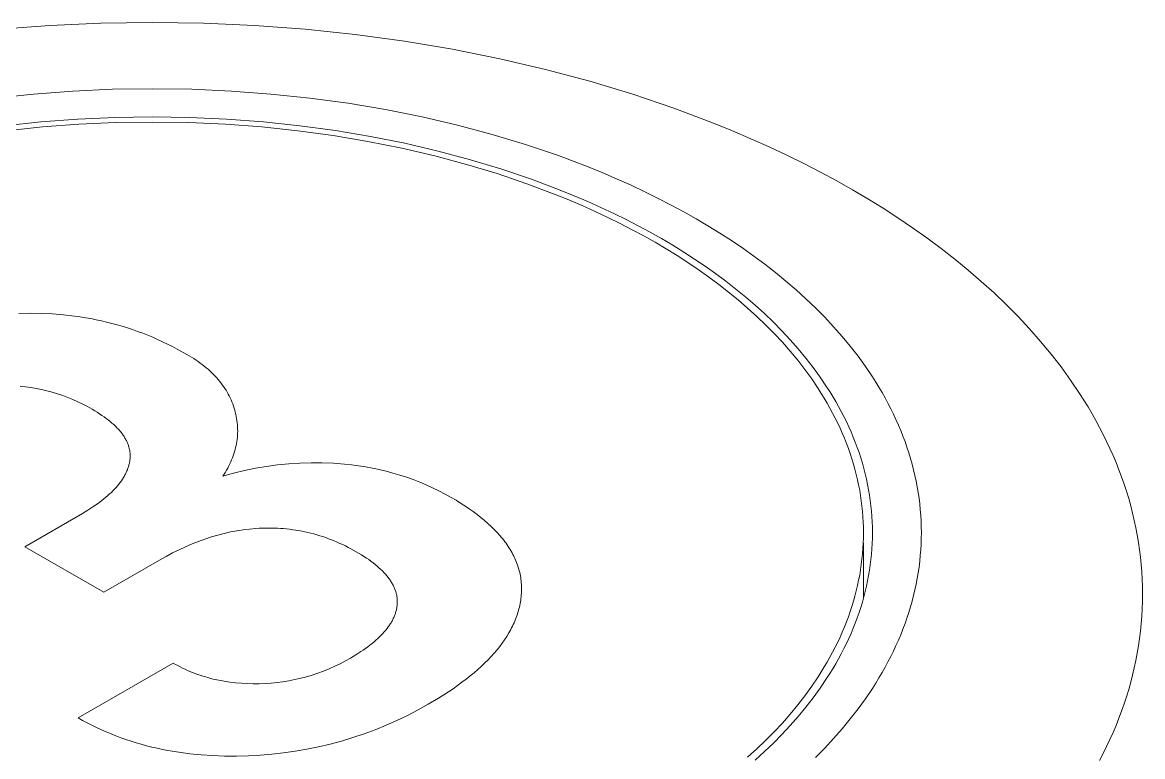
# Model space of a CAD drawing. Header units: millimetres. Extents: x -279 to 4999, y 61 to 3536.
# Drawn here: x 3556.52 to 3564.56, y 2037.8 to 2043.07 of the extents above; entities that cross this region are included whole.
import ezdxf

# ---------------------------------------------------------------- set-up
doc = ezdxf.new("R2010")
doc.units = ezdxf.units.MM
doc.layers.add('ZANO_R', color=7, linetype='Continuous', lineweight=0)

msp = doc.modelspace()

# ---------------------------------------------------------------- linework, layer by layer
at = {"layer": 'ZANO_R'}
for p, q in [((3556.7176, 2043.0486), (3556.3543, 2043.0214)), ((3557.0839, 2043.0651), (3556.7176, 2043.0486)), ((3557.4516, 2043.0706), (3557.0839, 2043.0651)), ((3557.8193, 2043.0651), (3557.4516, 2043.0706)), ((3558.1856, 2043.0486), (3557.8193, 2043.0651)), ((3558.5489, 2043.0214), (3558.1856, 2043.0486)), ((3558.9078, 2042.9835), (3558.5489, 2043.0214)), ((3559.2611, 2042.9354), (3558.9078, 2042.9835)), ((3559.6074, 2042.8773), (3559.2611, 2042.9354)), ((3559.9454, 2042.8097), (3559.6074, 2042.8773)), ((3560.2742, 2042.7331), (3559.9454, 2042.8097)), ((3560.5927, 2042.648), (3560.2742, 2042.7331)), ((3560.9001, 2042.5551), (3560.5927, 2042.648)), ((3556.3207, 2042.5272), (3556.5995, 2042.5566)), ((3556.5995, 2042.5566), (3556.8816, 2042.5778)), ((3556.8816, 2042.5778), (3557.166, 2042.5905)), ((3557.166, 2042.5905), (3557.4516, 2042.5948)), ((3557.4516, 2042.5948), (3557.7372, 2042.5905)), ((3557.7372, 2042.5905), (3558.0216, 2042.5778)), ((3558.0216, 2042.5778), (3558.3037, 2042.5566)), ((3558.3037, 2042.5566), (3558.5825, 2042.5272)), ((3561.1956, 2042.455), (3560.9001, 2042.5551)), ((3558.5825, 2042.5272), (3558.8569, 2042.4898)), ((3558.8569, 2042.4898), (3559.1258, 2042.4447)), ((3559.1258, 2042.4447), (3559.3883, 2042.3922)), ((3561.4785, 2042.3483), (3561.1956, 2042.455)), ((3556.3925, 2042.3291), (3556.6536, 2042.3566)), ((3556.4058, 2042.2926), (3556.6636, 2042.3198)), ((3556.6536, 2042.3566), (3556.9178, 2042.3764)), ((3556.6636, 2042.3198), (3556.9245, 2042.3393)), ((3556.9178, 2042.3764), (3557.1842, 2042.3884)), ((3556.9245, 2042.3393), (3557.1875, 2042.3512)), ((3557.1842, 2042.3884), (3557.4516, 2042.3924)), ((3557.1875, 2042.3512), (3557.4516, 2042.3551)), ((3557.4516, 2042.3924), (3557.719, 2042.3884)), ((3557.4516, 2042.3551), (3557.7157, 2042.3512)), ((3557.7157, 2042.3512), (3557.9787, 2042.3393)), ((3557.719, 2042.3884), (3557.9854, 2042.3764)), ((3557.9787, 2042.3393), (3558.2396, 2042.3198)), ((3557.9854, 2042.3764), (3558.2496, 2042.3566)), ((3558.2396, 2042.3198), (3558.4974, 2042.2926)), ((3558.2496, 2042.3566), (3558.5107, 2042.3291)), ((3558.5107, 2042.3291), (3558.7676, 2042.2941)), ((3559.3883, 2042.3922), (3559.6437, 2042.3327)), ((3559.6437, 2042.3327), (3559.891, 2042.2667)), ((3561.6151, 2042.2927), (3561.4785, 2042.3483)), ((3558.4974, 2042.2926), (3558.7511, 2042.258)), ((3558.7511, 2042.258), (3558.9998, 2042.2163)), ((3558.7676, 2042.2941), (3559.0194, 2042.2518)), ((3559.0194, 2042.2518), (3559.2653, 2042.2026)), ((3559.891, 2042.2667), (3560.1297, 2042.1945)), ((3561.7484, 2042.2357), (3561.6151, 2042.2927)), ((3561.8784, 2042.1774), (3561.7484, 2042.2357)), ((3558.9998, 2042.2163), (3559.2426, 2042.1677)), ((3559.2426, 2042.1677), (3559.4788, 2042.1127)), ((3559.2653, 2042.2026), (3559.5044, 2042.1469)), ((3560.1297, 2042.1945), (3560.3592, 2042.1168)), ((3562.0049, 2042.1178), (3561.8784, 2042.1774)), ((3559.4788, 2042.1127), (3559.7075, 2042.0516)), ((3559.5044, 2042.1469), (3559.7361, 2042.0851)), ((3559.7361, 2042.0851), (3559.9596, 2042.0175)), ((3560.3592, 2042.1168), (3560.5789, 2042.0339)), ((3562.1281, 2042.0571), (3562.0049, 2042.1178)), ((3559.7075, 2042.0516), (3559.9282, 2041.9849)), ((3559.9596, 2042.0175), (3560.1745, 2041.9447)), ((3560.5789, 2042.0339), (3560.685, 2041.9907)), ((3562.2478, 2041.9953), (3562.1281, 2042.0571)), ((3562.364, 2041.9325), (3562.2478, 2041.9953)), ((3559.9282, 2041.9849), (3560.1404, 2041.913)), ((3560.1404, 2041.913), (3560.3436, 2041.8364)), ((3560.1745, 2041.9447), (3560.3803, 2041.8671)), ((3560.685, 2041.9907), (3560.7885, 2041.9464)), ((3560.7885, 2041.9464), (3560.8894, 2041.9011)), ((3562.4768, 2041.8688), (3562.364, 2041.9325)), ((3560.3436, 2041.8364), (3560.4418, 2041.7964)), ((3560.3803, 2041.8671), (3560.4796, 2041.8267)), ((3560.8894, 2041.9011), (3560.9877, 2041.8549)), ((3560.9877, 2041.8549), (3561.0834, 2041.8077)), ((3562.5871, 2041.8037), (3562.4768, 2041.8688)), ((3560.4418, 2041.7964), (3560.5375, 2041.7555)), ((3560.4796, 2041.8267), (3560.5766, 2041.7852)), ((3560.5375, 2041.7555), (3560.6308, 2041.7136)), ((3560.5766, 2041.7852), (3560.6711, 2041.7428)), ((3561.0834, 2041.8077), (3561.1763, 2041.7597)), ((3561.1763, 2041.7597), (3561.2666, 2041.711)), ((3562.6958, 2041.7366), (3562.5871, 2041.8037)), ((3560.6308, 2041.7136), (3560.7217, 2041.6708)), ((3560.6711, 2041.7428), (3560.7631, 2041.6995)), ((3560.7217, 2041.6708), (3560.8102, 2041.6272)), ((3560.7631, 2041.6995), (3560.8527, 2041.6553)), ((3561.2666, 2041.711), (3561.3542, 2041.6615)), ((3562.8028, 2041.6675), (3562.6958, 2041.7366)), ((3560.8102, 2041.6272), (3560.8961, 2041.5828)), ((3560.8527, 2041.6553), (3560.9397, 2041.6104)), ((3560.9397, 2041.6104), (3561.0243, 2041.5647)), ((3561.3542, 2041.6615), (3561.4398, 2041.611)), ((3561.4398, 2041.611), (3561.5243, 2041.5588)), ((3562.908, 2041.5964), (3562.8028, 2041.6675)), ((3563.0112, 2041.5233), (3562.908, 2041.5964)), ((3560.8961, 2041.5828), (3560.9796, 2041.5378)), ((3560.9796, 2041.5378), (3561.0606, 2041.492)), ((3561.0243, 2041.5647), (3561.1063, 2041.5184)), ((3561.1063, 2041.5184), (3561.1865, 2041.471)), ((3561.5243, 2041.5588), (3561.6074, 2041.5052)), ((3563.1122, 2041.4483), (3563.0112, 2041.5233)), ((3561.0606, 2041.492), (3561.1398, 2041.4453)), ((3561.1398, 2041.4453), (3561.2179, 2041.3971)), ((3561.1865, 2041.471), (3561.2656, 2041.4222)), ((3561.6074, 2041.5052), (3561.6891, 2041.4499)), ((3561.6891, 2041.4499), (3561.7692, 2041.3932)), ((3563.211, 2041.3713), (3563.1122, 2041.4483)), ((3561.2179, 2041.3971), (3561.2948, 2041.3474)), ((3561.2656, 2041.4222), (3561.3434, 2041.372)), ((3561.3434, 2041.372), (3561.4199, 2041.3203)), ((3561.7692, 2041.3932), (3561.8476, 2041.3349)), ((3563.3073, 2041.2925), (3563.211, 2041.3713)), ((3561.2948, 2041.3474), (3561.3703, 2041.2964)), ((3561.3703, 2041.2964), (3561.4444, 2041.2439)), ((3561.4199, 2041.3203), (3561.4949, 2041.2671)), ((3561.8476, 2041.3349), (3561.9243, 2041.2752)), ((3561.9243, 2041.2752), (3561.9992, 2041.2139)), ((3563.4011, 2041.2117), (3563.3073, 2041.2925)), ((3561.4444, 2041.2439), (3561.517, 2041.19)), ((3561.4949, 2041.2671), (3561.5684, 2041.2126)), ((3561.517, 2041.19), (3561.5879, 2041.1347)), ((3561.5684, 2041.2126), (3561.6402, 2041.1566)), ((3561.9992, 2041.2139), (3562.072, 2041.1512)), ((3563.4921, 2041.1291), (3563.4011, 2041.2117)), ((3561.5879, 2041.1347), (3561.6571, 2041.0781)), ((3561.6402, 2041.1566), (3561.7103, 2041.0992)), ((3562.072, 2041.1512), (3562.1427, 2041.087)), ((3563.5803, 2041.0447), (3563.4921, 2041.1291)), ((3561.6571, 2041.0781), (3561.7244, 2041.0201)), ((3561.7103, 2041.0992), (3561.7785, 2041.0405)), ((3561.7785, 2041.0405), (3561.8447, 2040.9804)), ((3562.1427, 2041.087), (3562.2112, 2041.0215)), ((3563.6655, 2040.9585), (3563.5803, 2041.0447)), ((3556.4949, 2040.9812), (3556.5766, 2040.9829)), ((3556.5766, 2040.9829), (3556.6574, 2040.9818)), ((3556.6574, 2040.9818), (3556.7375, 2040.9781)), ((3556.7375, 2040.9781), (3556.8166, 2040.9718)), ((3556.8166, 2040.9718), (3556.8949, 2040.9628)), ((3556.8949, 2040.9628), (3556.9338, 2040.9573)), ((3556.9338, 2040.9573), (3556.9724, 2040.9511)), ((3556.9724, 2040.9511), (3557.0108, 2040.9443)), ((3561.7244, 2041.0201), (3561.7898, 2040.9608)), ((3561.7898, 2040.9608), (3561.8531, 2040.9001)), ((3561.8447, 2040.9804), (3561.9089, 2040.919)), ((3562.2112, 2041.0215), (3562.2774, 2040.9546)), ((3562.2774, 2040.9546), (3562.3411, 2040.8863)), ((3563.7476, 2040.8706), (3563.6655, 2040.9585)), ((3557.0108, 2040.9443), (3557.0491, 2040.9368)), ((3557.0491, 2040.9368), (3557.0871, 2040.9286)), ((3557.0871, 2040.9286), (3557.1248, 2040.9198)), ((3557.1248, 2040.9198), (3557.1624, 2040.9103)), ((3557.1624, 2040.9103), (3557.1998, 2040.9001)), ((3557.1998, 2040.9001), (3557.2369, 2040.8893)), ((3557.2369, 2040.8893), (3557.2739, 2040.8778)), ((3557.2739, 2040.8778), (3557.3106, 2040.8657)), ((3561.8531, 2040.9001), (3561.9143, 2040.8383)), ((3561.9089, 2040.919), (3561.9708, 2040.8564)), ((3562.3411, 2040.8863), (3562.4023, 2040.8168)), ((3563.8264, 2040.7811), (3563.7476, 2040.8706)), ((3557.3106, 2040.8657), (3557.3471, 2040.8528)), ((3557.3471, 2040.8528), (3557.3835, 2040.8393)), ((3557.3835, 2040.8393), (3557.4196, 2040.8252)), ((3557.4196, 2040.8252), (3557.4554, 2040.8104)), ((3557.4554, 2040.8104), (3557.4911, 2040.7949)), ((3557.4911, 2040.7949), (3557.5266, 2040.7787)), ((3561.9143, 2040.8383), (3561.9733, 2040.7751)), ((3561.9708, 2040.8564), (3562.0305, 2040.7924)), ((3562.0305, 2040.7924), (3562.0878, 2040.7273)), ((3562.4023, 2040.8168), (3562.4609, 2040.746)), ((3557.5266, 2040.7787), (3557.5618, 2040.7619)), ((3557.5618, 2040.7619), (3557.5969, 2040.7445)), ((3557.5969, 2040.7445), (3557.6317, 2040.7263)), ((3557.6317, 2040.7263), (3557.7008, 2040.688)), ((3561.9733, 2040.7751), (3562.0299, 2040.7108)), ((3562.0299, 2040.7108), (3562.084, 2040.6453)), ((3562.0878, 2040.7273), (3562.1427, 2040.661)), ((3562.4609, 2040.746), (3562.5167, 2040.6739)), ((3563.9018, 2040.6899), (3563.8264, 2040.7811)), ((3557.7008, 2040.688), (3557.7178, 2040.678)), ((3557.7178, 2040.678), (3557.7344, 2040.6678)), ((3557.7344, 2040.6678), (3557.7506, 2040.6575)), ((3557.7506, 2040.6575), (3557.7664, 2040.647)), ((3557.7664, 2040.647), (3557.7818, 2040.6363)), ((3557.7818, 2040.6363), (3557.7968, 2040.6255)), ((3557.7968, 2040.6255), (3557.8114, 2040.6145)), ((3562.084, 2040.6453), (3562.1357, 2040.5787)), ((3562.1427, 2040.661), (3562.195, 2040.5936)), ((3562.5167, 2040.6739), (3562.5697, 2040.6008)), ((3563.9737, 2040.5972), (3563.9018, 2040.6899)), ((3557.8114, 2040.6145), (3557.8255, 2040.6033)), ((3557.8255, 2040.6033), (3557.8393, 2040.592)), ((3557.8393, 2040.592), (3557.8527, 2040.5806)), ((3557.8527, 2040.5806), (3557.8657, 2040.5689)), ((3557.8657, 2040.5689), (3557.8782, 2040.5571)), ((3557.8782, 2040.5571), (3557.8904, 2040.5452)), ((3557.8904, 2040.5452), (3557.9021, 2040.533)), ((3562.1357, 2040.5787), (3562.1847, 2040.5111)), ((3562.195, 2040.5936), (3562.2446, 2040.525)), ((3562.5697, 2040.6008), (3562.6197, 2040.5265)), ((3564.0419, 2040.503), (3563.9737, 2040.5972)), ((3557.9021, 2040.533), (3557.9135, 2040.5208)), ((3557.9135, 2040.5208), (3557.9244, 2040.5083)), ((3557.9244, 2040.5083), (3557.9349, 2040.4957)), ((3557.9349, 2040.4957), (3557.9451, 2040.483)), ((3557.9451, 2040.483), (3557.9548, 2040.47)), ((3557.9548, 2040.47), (3557.9641, 2040.4569)), ((3562.1847, 2040.5111), (3562.2309, 2040.4424)), ((3562.2446, 2040.525), (3562.2914, 2040.4555)), ((3562.6197, 2040.5265), (3562.6436, 2040.489)), ((3562.6436, 2040.489), (3562.6667, 2040.4512)), ((3564.1064, 2040.4073), (3564.0419, 2040.503)), ((3556.5423, 2040.4538), (3556.5034, 2040.4575)), ((3556.5812, 2040.4489), (3556.5423, 2040.4538)), ((3556.6199, 2040.4427), (3556.5812, 2040.4489)), ((3556.6585, 2040.4351), (3556.6199, 2040.4427)), ((3556.6969, 2040.4264), (3556.6585, 2040.4351)), ((3556.735, 2040.4163), (3556.6969, 2040.4264)), ((3556.7727, 2040.4051), (3556.735, 2040.4163)), ((3556.81, 2040.3925), (3556.7727, 2040.4051)), ((3556.8469, 2040.3788), (3556.81, 2040.3925)), ((3557.9641, 2040.4569), (3557.973, 2040.4437)), ((3557.973, 2040.4437), (3557.9815, 2040.4303)), ((3557.9815, 2040.4303), (3557.9896, 2040.4167)), ((3557.9896, 2040.4167), (3557.9973, 2040.403)), ((3557.9973, 2040.403), (3558.0046, 2040.3891)), ((3558.0046, 2040.3891), (3558.0115, 2040.375)), ((3562.2309, 2040.4424), (3562.253, 2040.4077)), ((3562.253, 2040.4077), (3562.2744, 2040.3728)), ((3562.2914, 2040.4555), (3562.3138, 2040.4204)), ((3562.3138, 2040.4204), (3562.3355, 2040.385)), ((3562.3355, 2040.385), (3562.3564, 2040.3494)), ((3562.6667, 2040.4512), (3562.6891, 2040.4132)), ((3562.6891, 2040.4132), (3562.7106, 2040.3749)), ((3564.1371, 2040.359), (3564.1064, 2040.4073)), ((3556.8832, 2040.3639), (3556.8469, 2040.3788)), ((3556.9189, 2040.3479), (3556.8832, 2040.3639)), ((3556.954, 2040.3308), (3556.9189, 2040.3479)), ((3556.9884, 2040.3125), (3556.954, 2040.3308)), ((3557.0221, 2040.2933), (3556.9884, 2040.3125)), ((3558.0115, 2040.375), (3558.018, 2040.3608)), ((3558.018, 2040.3608), (3558.024, 2040.3465)), ((3558.024, 2040.3465), (3558.0297, 2040.3319)), ((3558.0297, 2040.3319), (3558.035, 2040.3172)), ((3558.035, 2040.3172), (3558.0398, 2040.3024)), ((3562.2744, 2040.3728), (3562.2951, 2040.3376)), ((3562.2951, 2040.3376), (3562.315, 2040.3022)), ((3562.3564, 2040.3494), (3562.3766, 2040.3135)), ((3562.3766, 2040.3135), (3562.396, 2040.2775)), ((3562.7106, 2040.3749), (3562.7314, 2040.3365)), ((3562.7314, 2040.3365), (3562.7513, 2040.2977)), ((3564.1669, 2040.3104), (3564.1371, 2040.359)), ((3564.1957, 2040.2614), (3564.1669, 2040.3104)), ((3557.0403, 2040.2826), (3557.0221, 2040.2933)), ((3557.0579, 2040.2718), (3557.0403, 2040.2826)), ((3557.0749, 2040.261), (3557.0579, 2040.2718)), ((3557.0912, 2040.2501), (3557.0749, 2040.261)), ((3557.1069, 2040.2392), (3557.0912, 2040.2501)), ((3557.1219, 2040.2282), (3557.1069, 2040.2392)), ((3557.1364, 2040.2172), (3557.1219, 2040.2282)), ((3558.0398, 2040.3024), (3558.0443, 2040.2873)), ((3558.0443, 2040.2873), (3558.0483, 2040.2722)), ((3558.0483, 2040.2722), (3558.0519, 2040.2572)), ((3558.0519, 2040.2572), (3558.0551, 2040.2421)), ((3558.0551, 2040.2421), (3558.0578, 2040.2271)), ((3558.0578, 2040.2271), (3558.0601, 2040.2121)), ((3562.315, 2040.3022), (3562.3342, 2040.2666)), ((3562.3342, 2040.2666), (3562.3527, 2040.2308)), ((3562.3527, 2040.2308), (3562.3704, 2040.1948)), ((3562.396, 2040.2775), (3562.4147, 2040.2412)), ((3562.4147, 2040.2412), (3562.4326, 2040.2048)), ((3562.7513, 2040.2977), (3562.7705, 2040.2588)), ((3562.7705, 2040.2588), (3562.7888, 2040.2197)), ((3564.2235, 2040.2122), (3564.1957, 2040.2614)), ((3557.1501, 2040.2061), (3557.1364, 2040.2172)), ((3557.1633, 2040.195), (3557.1501, 2040.2061)), ((3557.1758, 2040.1838), (3557.1633, 2040.195)), ((3557.1877, 2040.1726), (3557.1758, 2040.1838)), ((3557.199, 2040.1613), (3557.1877, 2040.1726)), ((3557.2096, 2040.15), (3557.199, 2040.1613)), ((3557.2196, 2040.1387), (3557.2096, 2040.15)), ((3558.0601, 2040.2121), (3558.062, 2040.1971)), ((3558.062, 2040.1971), (3558.0634, 2040.1821)), ((3558.0634, 2040.1821), (3558.0645, 2040.1671)), ((3558.0645, 2040.1671), (3558.065, 2040.1522)), ((3558.065, 2040.1522), (3558.0652, 2040.1373)), ((3562.3704, 2040.1948), (3562.3873, 2040.1587)), ((3562.3873, 2040.1587), (3562.4034, 2040.1223)), ((3562.4326, 2040.2048), (3562.4498, 2040.1682)), ((3562.4498, 2040.1682), (3562.4661, 2040.1313)), ((3562.7888, 2040.2197), (3562.8063, 2040.1804)), ((3562.8063, 2040.1804), (3562.8229, 2040.1408)), ((3564.2502, 2040.1626), (3564.2235, 2040.2122)), ((3564.2759, 2040.1127), (3564.2502, 2040.1626)), ((3557.2244, 2040.133), (3557.2196, 2040.1387)), ((3557.229, 2040.1273), (3557.2244, 2040.133)), ((3557.2334, 2040.1215), (3557.229, 2040.1273)), ((3557.2377, 2040.1158), (3557.2334, 2040.1215)), ((3557.2418, 2040.1101), (3557.2377, 2040.1158)), ((3557.2458, 2040.1043), (3557.2418, 2040.1101)), ((3557.2496, 2040.0985), (3557.2458, 2040.1043)), ((3557.2532, 2040.0927), (3557.2496, 2040.0985)), ((3557.2567, 2040.0869), (3557.2532, 2040.0927)), ((3557.2601, 2040.0811), (3557.2567, 2040.0869)), ((3557.2633, 2040.0753), (3557.2601, 2040.0811)), ((3557.2663, 2040.0695), (3557.2633, 2040.0753)), ((3557.2691, 2040.0636), (3557.2663, 2040.0695)), ((3557.2718, 2040.0578), (3557.2691, 2040.0636)), ((3558.0593, 2040.063), (3558.0569, 2040.0482)), ((3558.0614, 2040.0778), (3558.0593, 2040.063)), ((3558.063, 2040.0926), (3558.0614, 2040.0778)), ((3558.0641, 2040.1075), (3558.063, 2040.0926)), ((3558.0649, 2040.1224), (3558.0641, 2040.1075)), ((3558.0652, 2040.1373), (3558.0649, 2040.1224)), ((3562.4034, 2040.1223), (3562.4188, 2040.0857)), ((3562.4188, 2040.0857), (3562.4334, 2040.049)), ((3562.4661, 2040.1313), (3562.4817, 2040.0943)), ((3562.4817, 2040.0943), (3562.4965, 2040.0571)), ((3562.8229, 2040.1408), (3562.8387, 2040.1012)), ((3562.8387, 2040.1012), (3562.8536, 2040.0613)), ((3564.3005, 2040.0626), (3564.2759, 2040.1127)), ((3564.3241, 2040.0122), (3564.3005, 2040.0626)), ((3557.2744, 2040.0519), (3557.2718, 2040.0578)), ((3557.2768, 2040.046), (3557.2744, 2040.0519)), ((3557.279, 2040.0401), (3557.2768, 2040.046)), ((3557.2811, 2040.0342), (3557.279, 2040.0401)), ((3557.283, 2040.0283), (3557.2811, 2040.0342)), ((3557.2847, 2040.0224), (3557.283, 2040.0283)), ((3557.2863, 2040.0164), (3557.2847, 2040.0224)), ((3557.2878, 2040.0105), (3557.2863, 2040.0164)), ((3557.289, 2040.0045), (3557.2878, 2040.0105)), ((3557.2902, 2039.9985), (3557.289, 2040.0045)), ((3557.2911, 2039.9925), (3557.2902, 2039.9985)), ((3557.2919, 2039.9865), (3557.2911, 2039.9925)), ((3557.2926, 2039.9805), (3557.2919, 2039.9865)), ((3558.0427, 2039.9891), (3558.0381, 2039.9744)), ((3558.0469, 2040.0039), (3558.0427, 2039.9891)), ((3558.0507, 2040.0186), (3558.0469, 2040.0039)), ((3558.054, 2040.0334), (3558.0507, 2040.0186)), ((3558.0569, 2040.0482), (3558.054, 2040.0334)), ((3562.4334, 2040.049), (3562.4472, 2040.0122)), ((3562.4472, 2040.0122), (3562.4602, 2039.9752)), ((3562.4965, 2040.0571), (3562.5104, 2040.0198)), ((3562.5104, 2040.0198), (3562.5236, 2039.9823)), ((3562.5236, 2039.9823), (3562.5359, 2039.9447)), ((3562.8536, 2040.0613), (3562.8676, 2040.0213)), ((3562.8676, 2040.0213), (3562.8808, 2039.9811)), ((3564.3466, 2039.9616), (3564.3241, 2040.0122)), ((3557.2868, 2039.9013), (3557.2881, 2039.9074)), ((3557.2881, 2039.9074), (3557.2893, 2039.9135)), ((3557.2893, 2039.9135), (3557.2904, 2039.9197)), ((3557.2904, 2039.9197), (3557.2913, 2039.9258)), ((3557.2913, 2039.9258), (3557.2921, 2039.9319)), ((3557.2921, 2039.9319), (3557.2927, 2039.938)), ((3557.2931, 2039.9745), (3557.2926, 2039.9805)), ((3557.2927, 2039.938), (3557.2931, 2039.9441)), ((3557.2934, 2039.9684), (3557.2931, 2039.9745)), ((3557.2931, 2039.9441), (3557.2934, 2039.9502)), ((3557.2936, 2039.9624), (3557.2934, 2039.9684)), ((3557.2934, 2039.9502), (3557.2936, 2039.9563)), ((3557.2936, 2039.9563), (3557.2936, 2039.9624)), ((3558.0152, 2039.9158), (3558.0084, 2039.9012)), ((3558.0216, 2039.9304), (3558.0152, 2039.9158)), ((3558.0275, 2039.9451), (3558.0216, 2039.9304)), ((3558.033, 2039.9597), (3558.0275, 2039.9451)), ((3558.0381, 2039.9744), (3558.033, 2039.9597)), ((3558.3516, 2039.8941), (3558.4316, 2039.902)), ((3558.4316, 2039.902), (3558.5117, 2039.9071)), ((3558.5117, 2039.9071), (3558.592, 2039.9095)), ((3558.592, 2039.9095), (3558.6723, 2039.9092)), ((3558.6723, 2039.9092), (3558.7526, 2039.9061)), ((3558.7526, 2039.9061), (3558.8327, 2039.9003)), ((3562.4602, 2039.9752), (3562.4724, 2039.938)), ((3562.4724, 2039.938), (3562.4838, 2039.9007)), ((3562.5359, 2039.9447), (3562.5475, 2039.907)), ((3562.5475, 2039.907), (3562.5581, 2039.8691)), ((3562.8808, 2039.9811), (3562.8931, 2039.9408)), ((3562.8931, 2039.9408), (3562.9045, 2039.9003)), ((3564.368, 2039.9107), (3564.3466, 2039.9616)), ((3564.3883, 2039.8596), (3564.368, 2039.9107)), ((3557.2534, 2039.8164), (3557.2567, 2039.8224)), ((3557.2567, 2039.8224), (3557.2599, 2039.8285)), ((3557.2599, 2039.8285), (3557.2629, 2039.8345)), ((3557.2629, 2039.8345), (3557.2657, 2039.8405)), ((3557.2657, 2039.8405), (3557.2685, 2039.8466)), ((3557.2685, 2039.8466), (3557.271, 2039.8527)), ((3557.271, 2039.8527), (3557.2735, 2039.8587)), ((3557.2735, 2039.8587), (3557.2758, 2039.8648)), ((3557.2758, 2039.8648), (3557.278, 2039.8708)), ((3557.278, 2039.8708), (3557.28, 2039.8769)), ((3557.28, 2039.8769), (3557.2819, 2039.883)), ((3557.2819, 2039.883), (3557.2837, 2039.8891)), ((3557.2837, 2039.8891), (3557.2853, 2039.8952)), ((3557.2853, 2039.8952), (3557.2868, 2039.9013)), ((3557.9586, 2039.8139), (3558.036, 2039.8353)), ((3557.968, 2039.8284), (3557.9586, 2039.8139)), ((3557.9769, 2039.8429), (3557.968, 2039.8284)), ((3557.9855, 2039.8575), (3557.9769, 2039.8429)), ((3557.9935, 2039.872), (3557.9855, 2039.8575)), ((3558.0012, 2039.8866), (3557.9935, 2039.872)), ((3558.0084, 2039.9012), (3558.0012, 2039.8866)), ((3558.036, 2039.8353), (3558.1141, 2039.8541)), ((3558.1141, 2039.8541), (3558.1928, 2039.8701)), ((3558.1928, 2039.8701), (3558.272, 2039.8835)), ((3558.272, 2039.8835), (3558.3516, 2039.8941)), ((3558.8327, 2039.9003), (3558.8826, 2039.8952)), ((3558.8826, 2039.8952), (3558.9325, 2039.8887)), ((3558.9325, 2039.8887), (3558.9824, 2039.8809)), ((3558.9824, 2039.8809), (3559.032, 2039.8718)), ((3559.032, 2039.8718), (3559.0815, 2039.8613)), ((3559.0815, 2039.8613), (3559.1308, 2039.8494)), ((3559.1308, 2039.8494), (3559.1797, 2039.8363)), ((3559.1797, 2039.8363), (3559.2283, 2039.8218)), ((3559.2283, 2039.8218), (3559.2765, 2039.806)), ((3562.4838, 2039.9007), (3562.4943, 2039.8633)), ((3562.4943, 2039.8633), (3562.504, 2039.8258)), ((3562.504, 2039.8258), (3562.5129, 2039.7882)), ((3562.5581, 2039.8691), (3562.568, 2039.8311)), ((3562.568, 2039.8311), (3562.577, 2039.793)), ((3562.9045, 2039.9003), (3562.915, 2039.8598)), ((3562.915, 2039.8598), (3562.9246, 2039.8191)), ((3564.4075, 2039.8083), (3564.3883, 2039.8596)), ((3557.1929, 2039.7328), (3557.2032, 2039.7447)), ((3557.2032, 2039.7447), (3557.213, 2039.7566)), ((3557.213, 2039.7566), (3557.2222, 2039.7685)), ((3557.2222, 2039.7685), (3557.2308, 2039.7804)), ((3557.2308, 2039.7804), (3557.2389, 2039.7924)), ((3557.2389, 2039.7924), (3557.2465, 2039.8044)), ((3557.2465, 2039.8044), (3557.25, 2039.8104)), ((3557.25, 2039.8104), (3557.2534, 2039.8164)), ((3559.2765, 2039.806), (3559.3242, 2039.7889)), ((3559.3242, 2039.7889), (3559.3714, 2039.7705)), ((3559.3714, 2039.7705), (3559.4181, 2039.7509)), ((3559.4181, 2039.7509), (3559.4641, 2039.7301)), ((3562.5129, 2039.7882), (3562.521, 2039.7505)), ((3562.521, 2039.7505), (3562.5282, 2039.7127)), ((3562.577, 2039.793), (3562.5852, 2039.7548)), ((3562.5852, 2039.7548), (3562.5925, 2039.7165)), ((3562.9246, 2039.8191), (3562.9334, 2039.7783)), ((3562.9334, 2039.7783), (3562.9412, 2039.7374)), ((3564.4256, 2039.7567), (3564.4075, 2039.8083)), ((3564.4426, 2039.705), (3564.4256, 2039.7567)), ((3557.1053, 2039.6504), (3557.1194, 2039.6621)), ((3557.1194, 2039.6621), (3557.1331, 2039.6738)), ((3557.1331, 2039.6738), (3557.1462, 2039.6856)), ((3557.1462, 2039.6856), (3557.1587, 2039.6973)), ((3557.1587, 2039.6973), (3557.1706, 2039.7091)), ((3557.1706, 2039.7091), (3557.1821, 2039.721)), ((3557.1821, 2039.721), (3557.1929, 2039.7328)), ((3559.4641, 2039.7301), (3559.5095, 2039.7081)), ((3559.5095, 2039.7081), (3559.5542, 2039.685)), ((3559.5542, 2039.685), (3559.5981, 2039.6607)), ((3559.5981, 2039.6607), (3559.632, 2039.6407)), ((3562.5282, 2039.7127), (3562.5346, 2039.6748)), ((3562.5346, 2039.6748), (3562.5401, 2039.6369)), ((3562.5925, 2039.7165), (3562.5989, 2039.6782)), ((3562.5989, 2039.6782), (3562.6045, 2039.6398)), ((3562.9412, 2039.7374), (3562.9481, 2039.6965)), ((3562.9481, 2039.6965), (3562.9541, 2039.6555)), ((3564.4584, 2039.6531), (3564.4426, 2039.705)), ((3556.9904, 2039.5693), (3557.026, 2039.5924)), ((3557.026, 2039.5924), (3557.0594, 2039.6155)), ((3557.0594, 2039.6155), (3557.0752, 2039.6271)), ((3557.0752, 2039.6271), (3557.0905, 2039.6388)), ((3557.0905, 2039.6388), (3557.1053, 2039.6504)), ((3559.632, 2039.6407), (3559.6646, 2039.6206)), ((3559.6646, 2039.6206), (3559.6961, 2039.6003)), ((3559.6961, 2039.6003), (3559.7265, 2039.5798)), ((3562.5401, 2039.6369), (3562.5448, 2039.5989)), ((3562.5448, 2039.5989), (3562.5487, 2039.5608)), ((3562.6045, 2039.6398), (3562.6093, 2039.6013)), ((3562.6093, 2039.6013), (3562.6132, 2039.5628)), ((3562.9541, 2039.6555), (3562.9591, 2039.6144)), ((3562.9591, 2039.6144), (3562.9633, 2039.5732)), ((3564.4731, 2039.601), (3564.4584, 2039.6531)), ((3564.4866, 2039.5488), (3564.4731, 2039.601)), ((3556.5377, 2039.3068), (3556.9526, 2039.5464)), ((3556.9526, 2039.5464), (3556.9904, 2039.5693)), ((3559.7265, 2039.5798), (3559.7556, 2039.5591)), ((3559.7556, 2039.5591), (3559.7836, 2039.5383)), ((3559.7836, 2039.5383), (3559.8104, 2039.5173)), ((3559.8104, 2039.5173), (3559.836, 2039.4961)), ((3562.5487, 2039.5608), (3562.5517, 2039.5227)), ((3562.5517, 2039.5227), (3562.5538, 2039.4846)), ((3562.6132, 2039.5628), (3562.6162, 2039.5242)), ((3562.6162, 2039.5242), (3562.6184, 2039.4856)), ((3562.9633, 2039.5732), (3562.9665, 2039.5321)), ((3562.9665, 2039.5321), (3562.9688, 2039.4908)), ((3564.499, 2039.4964), (3564.4866, 2039.5488)), ((3558.0598, 2039.4217), (3558.0142, 2039.413)), ((3558.1052, 2039.4288), (3558.0598, 2039.4217)), ((3558.1505, 2039.4343), (3558.1052, 2039.4288)), ((3558.1957, 2039.4383), (3558.1505, 2039.4343)), ((3558.2183, 2039.4396), (3558.1957, 2039.4383)), ((3558.2626, 2039.4412), (3558.2183, 2039.4396)), ((3558.2844, 2039.4415), (3558.2626, 2039.4412)), ((3558.3063, 2039.4413), (3558.2844, 2039.4415)), ((3558.3282, 2039.4408), (3558.3063, 2039.4413)), ((3558.3501, 2039.4399), (3558.3282, 2039.4408)), ((3558.3721, 2039.4386), (3558.3501, 2039.4399)), ((3558.394, 2039.4369), (3558.3721, 2039.4386)), ((3558.416, 2039.4349), (3558.394, 2039.4369)), ((3558.438, 2039.4324), (3558.416, 2039.4349)), ((3558.4599, 2039.4295), (3558.438, 2039.4324)), ((3558.4818, 2039.4263), (3558.4599, 2039.4295)), ((3558.5036, 2039.4226), (3558.4818, 2039.4263)), ((3558.5254, 2039.4186), (3558.5036, 2039.4226)), ((3559.836, 2039.4961), (3559.8604, 2039.4748)), ((3559.8604, 2039.4748), (3559.8837, 2039.4533)), ((3559.8837, 2039.4533), (3559.9058, 2039.4316)), ((3559.9058, 2039.4316), (3559.9267, 2039.4097)), ((3562.5538, 2039.4846), (3562.5551, 2039.4465)), ((3562.5551, 2039.4465), (3562.5555, 2039.4084)), ((3562.6184, 2039.4856), (3562.6197, 2039.447)), ((3562.6197, 2039.447), (3562.6201, 2039.4084)), ((3562.9688, 2039.4908), (3562.9702, 2039.4496)), ((3562.9702, 2039.4496), (3562.9707, 2039.4084)), ((3564.5102, 2039.4439), (3564.499, 2039.4964)), ((3564.5203, 2039.3913), (3564.5102, 2039.4439)), ((3557.7845, 2039.3454), (3557.7382, 2039.3271)), ((3557.8307, 2039.3621), (3557.7845, 2039.3454)), ((3557.8767, 2039.3772), (3557.8307, 2039.3621)), ((3557.9227, 2039.3907), (3557.8767, 2039.3772)), ((3557.9685, 2039.4027), (3557.9227, 2039.3907)), ((3558.0142, 2039.413), (3557.9685, 2039.4027)), ((3558.5472, 2039.4141), (3558.5254, 2039.4186)), ((3558.5688, 2039.4093), (3558.5472, 2039.4141)), ((3558.5904, 2039.4041), (3558.5688, 2039.4093)), ((3558.6118, 2039.3985), (3558.5904, 2039.4041)), ((3558.6332, 2039.3925), (3558.6118, 2039.3985)), ((3558.6545, 2039.3862), (3558.6332, 2039.3925)), ((3558.6756, 2039.3794), (3558.6545, 2039.3862)), ((3558.6966, 2039.3723), (3558.6756, 2039.3794)), ((3558.7174, 2039.3648), (3558.6966, 2039.3723)), ((3558.7381, 2039.357), (3558.7174, 2039.3648)), ((3558.7586, 2039.3488), (3558.7381, 2039.357)), ((3558.7789, 2039.3403), (3558.7586, 2039.3488)), ((3558.7991, 2039.3314), (3558.7789, 2039.3403)), ((3559.9267, 2039.4097), (3559.9464, 2039.3877)), ((3559.9464, 2039.3877), (3559.9558, 2039.3766)), ((3559.9558, 2039.3766), (3559.965, 2039.3655)), ((3559.965, 2039.3655), (3559.9738, 2039.3544)), ((3559.9738, 2039.3544), (3559.9823, 2039.3432)), ((3559.9823, 2039.3432), (3559.9906, 2039.3319)), ((3562.5551, 2039.3702), (3562.5538, 2039.3321)), ((3562.5555, 2039.4084), (3562.5551, 2039.3702)), ((3562.6197, 2039.3697), (3562.6184, 2039.3311)), ((3562.6201, 2039.4084), (3562.6197, 2039.3697)), ((3562.9702, 2039.3671), (3562.9688, 2039.3259)), ((3562.9707, 2039.4084), (3562.9702, 2039.3671)), ((3564.5292, 2039.3385), (3564.5203, 2039.3913)), ((3557.1038, 2038.9799), (3556.5377, 2039.3068)), ((3557.5986, 2039.2625), (3557.5518, 2039.2378)), ((3557.6452, 2039.2856), (3557.5986, 2039.2625)), ((3557.6918, 2039.3071), (3557.6452, 2039.2856)), ((3557.7382, 2039.3271), (3557.6918, 2039.3071)), ((3558.819, 2039.3221), (3558.7991, 2039.3314)), ((3558.8388, 2039.3126), (3558.819, 2039.3221)), ((3558.8584, 2039.3027), (3558.8388, 2039.3126)), ((3558.8777, 2039.2924), (3558.8584, 2039.3027)), ((3558.9157, 2039.2711), (3558.8777, 2039.2924)), ((3558.9534, 2039.2485), (3558.9157, 2039.2711)), ((3559.9906, 2039.3319), (3559.9985, 2039.3206)), ((3559.9985, 2039.3206), (3560.0062, 2039.3093)), ((3560.0062, 2039.3093), (3560.0136, 2039.2979)), ((3560.0136, 2039.2979), (3560.0206, 2039.2865)), ((3560.0206, 2039.2865), (3560.0274, 2039.275)), ((3560.0274, 2039.275), (3560.0339, 2039.2635)), ((3560.0339, 2039.2635), (3560.0401, 2039.252)), ((3562.5517, 2039.294), (3562.5487, 2039.2559)), ((3562.5538, 2039.3321), (3562.5517, 2039.294)), ((3562.5555, 2039.3321), (3562.5555, 2038.938)), ((3562.6162, 2039.2925), (3562.6132, 2039.254)), ((3562.6184, 2039.3311), (3562.6162, 2039.2925)), ((3562.9665, 2039.2847), (3562.9633, 2039.2435)), ((3562.9688, 2039.3259), (3562.9665, 2039.2847)), ((3564.5369, 2039.2857), (3564.5292, 2039.3385)), ((3564.5434, 2039.2328), (3564.5369, 2039.2857)), ((3557.5049, 2039.2115), (3557.1038, 2038.9799)), ((3557.5518, 2039.2378), (3557.5049, 2039.2115)), ((3558.9713, 2039.2371), (3558.9534, 2039.2485)), ((3558.9886, 2039.2257), (3558.9713, 2039.2371)), ((3559.0052, 2039.2143), (3558.9886, 2039.2257)), ((3559.0211, 2039.2028), (3559.0052, 2039.2143)), ((3559.0364, 2039.1913), (3559.0211, 2039.2028)), ((3559.0511, 2039.1797), (3559.0364, 2039.1913)), ((3559.0651, 2039.1681), (3559.0511, 2039.1797)), ((3560.0401, 2039.252), (3560.046, 2039.2404)), ((3560.046, 2039.2404), (3560.0516, 2039.2287)), ((3560.0516, 2039.2287), (3560.0569, 2039.2171)), ((3560.0569, 2039.2171), (3560.0619, 2039.2053)), ((3560.0619, 2039.2053), (3560.0666, 2039.1936)), ((3560.0666, 2039.1936), (3560.071, 2039.1818)), ((3560.071, 2039.1818), (3560.0752, 2039.1699)), ((3562.5401, 2039.1798), (3562.5346, 2039.1419)), ((3562.5448, 2039.2178), (3562.5401, 2039.1798)), ((3562.5487, 2039.2559), (3562.5448, 2039.2178)), ((3562.6093, 2039.2154), (3562.6045, 2039.177)), ((3562.6132, 2039.254), (3562.6093, 2039.2154)), ((3562.9591, 2039.2023), (3562.9541, 2039.1613)), ((3562.9633, 2039.2435), (3562.9591, 2039.2023)), ((3564.5488, 2039.1798), (3564.5434, 2039.2328)), ((3564.5529, 2039.1268), (3564.5488, 2039.1798)), ((3559.0785, 2039.1565), (3559.0651, 2039.1681)), ((3559.0913, 2039.1448), (3559.0785, 2039.1565)), ((3559.1033, 2039.1331), (3559.0913, 2039.1448)), ((3559.1148, 2039.1214), (3559.1033, 2039.1331)), ((3559.1256, 2039.1096), (3559.1148, 2039.1214)), ((3559.1358, 2039.0978), (3559.1256, 2039.1096)), ((3560.0752, 2039.1699), (3560.079, 2039.158)), ((3560.079, 2039.158), (3560.0825, 2039.1461)), ((3560.0825, 2039.1461), (3560.0858, 2039.1341)), ((3560.0858, 2039.1341), (3560.0887, 2039.1221)), ((3560.0887, 2039.1221), (3560.0914, 2039.11)), ((3560.0914, 2039.11), (3560.0938, 2039.0979)), ((3562.5282, 2039.104), (3562.521, 2039.0662)), ((3562.5346, 2039.1419), (3562.5282, 2039.104)), ((3562.5925, 2039.1002), (3562.5852, 2039.0619)), ((3562.5989, 2039.1385), (3562.5925, 2039.1002)), ((3562.6045, 2039.177), (3562.5989, 2039.1385)), ((3562.9481, 2039.1202), (3562.9412, 2039.0793)), ((3562.9541, 2039.1613), (3562.9481, 2039.1202)), ((3564.5559, 2039.0737), (3564.5529, 2039.1268)), ((3559.1453, 2039.0859), (3559.1358, 2039.0978)), ((3559.1498, 2039.08), (3559.1453, 2039.0859)), ((3559.1541, 2039.074), (3559.1498, 2039.08)), ((3559.1583, 2039.068), (3559.1541, 2039.074)), ((3559.1624, 2039.0621), (3559.1583, 2039.068)), ((3559.1662, 2039.0561), (3559.1624, 2039.0621)), ((3559.1699, 2039.0501), (3559.1662, 2039.0561)), ((3559.1735, 2039.0441), (3559.1699, 2039.0501)), ((3559.1769, 2039.0381), (3559.1735, 2039.0441)), ((3559.1801, 2039.0321), (3559.1769, 2039.0381)), ((3559.1831, 2039.026), (3559.1801, 2039.0321)), ((3559.186, 2039.02), (3559.1831, 2039.026)), ((3559.1888, 2039.0139), (3559.186, 2039.02)), ((3560.0938, 2039.0979), (3560.0958, 2039.0858)), ((3560.0958, 2039.0858), (3560.0976, 2039.0736)), ((3560.0976, 2039.0736), (3560.0991, 2039.0613)), ((3560.0991, 2039.0613), (3560.1003, 2039.0491)), ((3560.1003, 2039.0491), (3560.1012, 2039.0367)), ((3560.1012, 2039.0367), (3560.1018, 2039.0244)), ((3560.1018, 2039.0244), (3560.1021, 2039.012)), ((3562.5129, 2039.0285), (3562.504, 2038.9909)), ((3562.521, 2039.0662), (3562.5129, 2039.0285)), ((3562.577, 2039.0237), (3562.568, 2038.9856)), ((3562.5852, 2039.0619), (3562.577, 2039.0237)), ((3562.9334, 2039.0384), (3562.9246, 2038.9976)), ((3562.9412, 2039.0793), (3562.9334, 2039.0384)), ((3564.5577, 2039.0206), (3564.5559, 2039.0737)), ((3564.5583, 2038.9675), (3564.5577, 2039.0206)), ((3559.1914, 2039.0079), (3559.1888, 2039.0139)), ((3559.1938, 2039.0018), (3559.1914, 2039.0079)), ((3559.196, 2038.9957), (3559.1938, 2039.0018)), ((3559.1981, 2038.9896), (3559.196, 2038.9957)), ((3559.2001, 2038.9835), (3559.1981, 2038.9896)), ((3559.2018, 2038.9774), (3559.2001, 2038.9835)), ((3559.2035, 2038.9713), (3559.2018, 2038.9774)), ((3559.2049, 2038.9652), (3559.2035, 2038.9713)), ((3559.2062, 2038.9591), (3559.2049, 2038.9652)), ((3559.2073, 2038.9529), (3559.2062, 2038.9591)), ((3559.2083, 2038.9467), (3559.2073, 2038.9529)), ((3559.2091, 2038.9406), (3559.2083, 2038.9467)), ((3559.2097, 2038.9344), (3559.2091, 2038.9406)), ((3560.0992, 2038.9493), (3560.0977, 2038.9366)), ((3560.1004, 2038.9619), (3560.0992, 2038.9493)), ((3560.1012, 2038.9745), (3560.1004, 2038.9619)), ((3560.1018, 2038.987), (3560.1012, 2038.9745)), ((3560.1021, 2038.9995), (3560.1018, 2038.987)), ((3560.1021, 2039.012), (3560.1021, 2038.9995)), ((3562.4943, 2038.9534), (3562.4838, 2038.916)), ((3562.504, 2038.9909), (3562.4943, 2038.9534)), ((3562.5581, 2038.9476), (3562.5475, 2038.9098)), ((3562.568, 2038.9856), (3562.5581, 2038.9476)), ((3562.915, 2038.9569), (3562.9045, 2038.9164)), ((3562.9246, 2038.9976), (3562.915, 2038.9569)), ((3564.5577, 2038.9144), (3564.5583, 2038.9675)), ((3559.2037, 2038.8536), (3559.2051, 2038.8598)), ((3559.2051, 2038.8598), (3559.2063, 2038.866)), ((3559.2063, 2038.866), (3559.2074, 2038.8722)), ((3559.2074, 2038.8722), (3559.2083, 2038.8784)), ((3559.2083, 2038.8784), (3559.2091, 2038.8847)), ((3559.2091, 2038.8847), (3559.2097, 2038.8909)), ((3559.2102, 2038.9282), (3559.2097, 2038.9344)), ((3559.2097, 2038.8909), (3559.2102, 2038.8972)), ((3559.2105, 2038.922), (3559.2102, 2038.9282)), ((3559.2102, 2038.8972), (3559.2105, 2038.9034)), ((3559.2107, 2038.9158), (3559.2105, 2038.922)), ((3559.2105, 2038.9034), (3559.2107, 2038.9096)), ((3559.2107, 2038.9096), (3559.2107, 2038.9158)), ((3560.0832, 2038.861), (3560.0798, 2038.8485)), ((3560.0863, 2038.8735), (3560.0832, 2038.861)), ((3560.0891, 2038.8861), (3560.0863, 2038.8735)), ((3560.0917, 2038.8987), (3560.0891, 2038.8861)), ((3560.094, 2038.9113), (3560.0917, 2038.8987)), ((3560.096, 2038.924), (3560.094, 2038.9113)), ((3560.0977, 2038.9366), (3560.096, 2038.924)), ((3562.4724, 2038.8787), (3562.4602, 2038.8416)), ((3562.4838, 2038.916), (3562.4724, 2038.8787)), ((3562.5359, 2038.872), (3562.5236, 2038.8344)), ((3562.5475, 2038.9098), (3562.5359, 2038.872)), ((3562.8931, 2038.8759), (3562.8808, 2038.8356)), ((3562.9045, 2038.9164), (3562.8931, 2038.8759)), ((3564.5529, 2038.8083), (3564.5559, 2038.8613)), ((3564.5559, 2038.8613), (3564.5577, 2038.9144)), ((3559.1726, 2038.7737), (3559.1759, 2038.7798)), ((3559.1759, 2038.7798), (3559.179, 2038.7859)), ((3559.179, 2038.7859), (3559.182, 2038.792)), ((3559.182, 2038.792), (3559.1848, 2038.7981)), ((3559.1848, 2038.7981), (3559.1875, 2038.8043)), ((3559.1875, 2038.8043), (3559.19, 2038.8104)), ((3559.19, 2038.8104), (3559.1924, 2038.8165)), ((3559.1924, 2038.8165), (3559.1947, 2038.8227)), ((3559.1947, 2038.8227), (3559.1968, 2038.8288)), ((3559.1968, 2038.8288), (3559.1987, 2038.835)), ((3559.1987, 2038.835), (3559.2005, 2038.8412)), ((3559.2005, 2038.8412), (3559.2022, 2038.8474)), ((3559.2022, 2038.8474), (3559.2037, 2038.8536)), ((3560.0587, 2038.7862), (3560.0537, 2038.7739)), ((3560.0635, 2038.7986), (3560.0587, 2038.7862)), ((3560.0679, 2038.811), (3560.0635, 2038.7986)), ((3560.0722, 2038.8235), (3560.0679, 2038.811)), ((3560.0761, 2038.836), (3560.0722, 2038.8235)), ((3560.0798, 2038.8485), (3560.0761, 2038.836)), ((3562.4472, 2038.8045), (3562.4334, 2038.7677)), ((3562.4602, 2038.8416), (3562.4472, 2038.8045)), ((3562.5104, 2038.7969), (3562.4965, 2038.7596)), ((3562.5236, 2038.8344), (3562.5104, 2038.7969)), ((3562.8676, 2038.7954), (3562.8536, 2038.7554)), ((3562.8808, 2038.8356), (3562.8676, 2038.7954)), ((3564.5488, 2038.7552), (3564.5529, 2038.8083)), ((3559.1169, 2038.6952), (3559.1271, 2038.7072)), ((3559.1271, 2038.7072), (3559.1367, 2038.7192)), ((3559.1367, 2038.7192), (3559.1457, 2038.7313)), ((3559.1457, 2038.7313), (3559.1541, 2038.7434)), ((3559.1541, 2038.7434), (3559.1581, 2038.7494)), ((3559.1581, 2038.7494), (3559.162, 2038.7555)), ((3559.162, 2038.7555), (3559.1657, 2038.7615)), ((3559.1657, 2038.7615), (3559.1692, 2038.7676)), ((3559.1692, 2038.7676), (3559.1726, 2038.7737)), ((3560.0177, 2038.7002), (3560.0107, 2038.688)), ((3560.0243, 2038.7124), (3560.0177, 2038.7002)), ((3560.0308, 2038.7246), (3560.0243, 2038.7124)), ((3560.0369, 2038.7369), (3560.0308, 2038.7246)), ((3560.0428, 2038.7492), (3560.0369, 2038.7369)), ((3560.0483, 2038.7615), (3560.0428, 2038.7492)), ((3560.0537, 2038.7739), (3560.0483, 2038.7615)), ((3562.4188, 2038.731), (3562.4034, 2038.6944)), ((3562.4334, 2038.7677), (3562.4188, 2038.731)), ((3562.4817, 2038.7224), (3562.4661, 2038.6854)), ((3562.4965, 2038.7596), (3562.4817, 2038.7224)), ((3562.8387, 2038.7156), (3562.8229, 2038.6759)), ((3562.8536, 2038.7554), (3562.8387, 2038.7156)), ((3564.5369, 2038.6493), (3564.5434, 2038.7022)), ((3564.5434, 2038.7022), (3564.5488, 2038.7552)), ((3559.0294, 2038.6123), (3559.0436, 2038.6241)), ((3559.0436, 2038.6241), (3559.0573, 2038.6358)), ((3559.0573, 2038.6358), (3559.0704, 2038.6477)), ((3559.0704, 2038.6477), (3559.0829, 2038.6595)), ((3559.0829, 2038.6595), (3559.0948, 2038.6714)), ((3559.0948, 2038.6714), (3559.1062, 2038.6833)), ((3559.1062, 2038.6833), (3559.1169, 2038.6952)), ((3559.9801, 2038.6394), (3559.9632, 2038.6153)), ((3559.996, 2038.6637), (3559.9801, 2038.6394)), ((3560.0107, 2038.688), (3559.996, 2038.6637)), ((3562.3704, 2038.6219), (3562.3527, 2038.5859)), ((3562.3873, 2038.6581), (3562.3704, 2038.6219)), ((3562.4034, 2038.6944), (3562.3873, 2038.6581)), ((3562.4498, 2038.6486), (3562.4326, 2038.6119)), ((3562.4661, 2038.6854), (3562.4498, 2038.6486)), ((3562.8063, 2038.6364), (3562.7888, 2038.597)), ((3562.8229, 2038.6759), (3562.8063, 2038.6364)), ((3564.5292, 2038.5965), (3564.5369, 2038.6493)), ((3558.9132, 2038.531), (3558.9493, 2038.5541)), ((3558.9493, 2038.5541), (3558.9665, 2038.5657)), ((3558.9665, 2038.5657), (3558.9831, 2038.5773)), ((3558.9831, 2038.5773), (3558.9991, 2038.5889)), ((3558.9991, 2038.5889), (3559.0145, 2038.6006)), ((3559.0145, 2038.6006), (3559.0294, 2038.6123)), ((3559.9057, 2038.5436), (3559.8844, 2038.5199)), ((3559.926, 2038.5674), (3559.9057, 2038.5436)), ((3559.9451, 2038.5913), (3559.926, 2038.5674)), ((3559.9632, 2038.6153), (3559.9451, 2038.5913)), ((3562.3342, 2038.5501), (3562.315, 2038.5145)), ((3562.3527, 2038.5859), (3562.3342, 2038.5501)), ((3562.396, 2038.5392), (3562.3766, 2038.5032)), ((3562.4147, 2038.5755), (3562.396, 2038.5392)), ((3562.4326, 2038.6119), (3562.4147, 2038.5755)), ((3562.7705, 2038.5579), (3562.7513, 2038.519)), ((3562.7888, 2038.597), (3562.7705, 2038.5579)), ((3564.5102, 2038.4911), (3564.5203, 2038.5438)), ((3564.5203, 2038.5438), (3564.5292, 2038.5965)), ((3556.9202, 2038.0791), (3557.6013, 2038.4723)), ((3557.6013, 2038.4723), (3557.6182, 2038.4628)), ((3557.6182, 2038.4628), (3557.6353, 2038.4535)), ((3558.7612, 2038.4487), (3558.7998, 2038.4674)), ((3558.7998, 2038.4674), (3558.8377, 2038.4872)), ((3558.8377, 2038.4872), (3558.8748, 2038.5081)), ((3558.8748, 2038.5081), (3558.9132, 2038.531)), ((3559.8384, 2038.4728), (3559.8138, 2038.4494)), ((3559.862, 2038.4963), (3559.8384, 2038.4728)), ((3559.8844, 2038.5199), (3559.862, 2038.4963)), ((3562.2951, 2038.4791), (3562.2744, 2038.4439)), ((3562.315, 2038.5145), (3562.2951, 2038.4791)), ((3562.3564, 2038.4673), (3562.3355, 2038.4317)), ((3562.3766, 2038.5032), (3562.3564, 2038.4673)), ((3562.7314, 2038.4803), (3562.7106, 2038.4418)), ((3562.7513, 2038.519), (3562.7314, 2038.4803)), ((3564.499, 2038.4386), (3564.5102, 2038.4911)), ((3557.6353, 2038.4535), (3557.6525, 2038.4446)), ((3557.6525, 2038.4446), (3557.6699, 2038.436)), ((3557.6699, 2038.436), (3557.6874, 2038.4277)), ((3557.6874, 2038.4277), (3557.7051, 2038.4198)), ((3557.7051, 2038.4198), (3557.7229, 2038.4121)), ((3557.7229, 2038.4121), (3557.7409, 2038.4048)), ((3557.7409, 2038.4048), (3557.7591, 2038.3978)), ((3557.7591, 2038.3978), (3557.7774, 2038.3911)), ((3557.7774, 2038.3911), (3557.7959, 2038.3847)), ((3557.7959, 2038.3847), (3557.8145, 2038.3787)), ((3557.8145, 2038.3787), (3557.8333, 2038.3729)), ((3558.5591, 2038.3741), (3558.6005, 2038.3864)), ((3558.6005, 2038.3864), (3558.6415, 2038.4001)), ((3558.6415, 2038.4001), (3558.682, 2038.4151)), ((3558.682, 2038.4151), (3558.7219, 2038.4313)), ((3558.7219, 2038.4313), (3558.7612, 2038.4487)), ((3559.7333, 2038.3798), (3559.7043, 2038.3567)), ((3559.7613, 2038.4029), (3559.7333, 2038.3798)), ((3559.7881, 2038.4261), (3559.7613, 2038.4029)), ((3559.8138, 2038.4494), (3559.7881, 2038.4261)), ((3562.253, 2038.409), (3562.2309, 2038.3743)), ((3562.2744, 2038.4439), (3562.253, 2038.409)), ((3562.3138, 2038.3964), (3562.2914, 2038.3612)), ((3562.3355, 2038.4317), (3562.3138, 2038.3964)), ((3562.6891, 2038.4035), (3562.6667, 2038.3655)), ((3562.7106, 2038.4418), (3562.6891, 2038.4035)), ((3564.4731, 2038.334), (3564.4866, 2038.3863)), ((3564.4866, 2038.3863), (3564.499, 2038.4386)), ((3557.8333, 2038.3729), (3557.8522, 2038.3675)), ((3557.8522, 2038.3675), (3557.8713, 2038.3624)), ((3557.8713, 2038.3624), (3557.8905, 2038.3576)), ((3557.8905, 2038.3576), (3557.9295, 2038.349)), ((3557.9295, 2038.349), (3557.9691, 2038.3416)), ((3557.9691, 2038.3416), (3558.0093, 2038.3355)), ((3558.0093, 2038.3355), (3558.0501, 2038.3307)), ((3558.0501, 2038.3307), (3558.0916, 2038.3272)), ((3558.0916, 2038.3272), (3558.1337, 2038.3249)), ((3558.1337, 2038.3249), (3558.1764, 2038.3239)), ((3558.1764, 2038.3239), (3558.2198, 2038.3242)), ((3558.2198, 2038.3242), (3558.2623, 2038.3257)), ((3558.2623, 2038.3257), (3558.305, 2038.3285)), ((3558.305, 2038.3285), (3558.3477, 2038.3327)), ((3558.3477, 2038.3327), (3558.3903, 2038.3382)), ((3558.3903, 2038.3382), (3558.4328, 2038.3451)), ((3558.4328, 2038.3451), (3558.4752, 2038.3534)), ((3558.4752, 2038.3534), (3558.5173, 2038.3631)), ((3558.5173, 2038.3631), (3558.5591, 2038.3741)), ((3559.643, 2038.311), (3559.6106, 2038.2883)), ((3559.6742, 2038.3338), (3559.643, 2038.311)), ((3559.7043, 2038.3567), (3559.6742, 2038.3338)), ((3562.1847, 2038.3056), (3562.1357, 2038.238)), ((3562.2309, 2038.3743), (3562.1847, 2038.3056)), ((3562.2914, 2038.3612), (3562.2446, 2038.2917)), ((3562.6436, 2038.3277), (3562.6197, 2038.2902)), ((3562.6667, 2038.3655), (3562.6436, 2038.3277)), ((3564.4584, 2038.2819), (3564.4731, 2038.334)), ((3559.5071, 2038.2208), (3559.4326, 2038.1763)), ((3559.5772, 2038.2657), (3559.5071, 2038.2208)), ((3559.6106, 2038.2883), (3559.5772, 2038.2657)), ((3562.1357, 2038.238), (3562.084, 2038.1714)), ((3562.195, 2038.2232), (3562.1427, 2038.1557)), ((3562.2446, 2038.2917), (3562.195, 2038.2232)), ((3562.5697, 2038.2159), (3562.5167, 2038.1428)), ((3562.6197, 2038.2902), (3562.5697, 2038.2159)), ((3564.4256, 2038.1783), (3564.4426, 2038.23)), ((3564.4426, 2038.23), (3564.4584, 2038.2819)), ((3559.3592, 2038.1355), (3559.2843, 2038.0967)), ((3559.4326, 2038.1763), (3559.3592, 2038.1355)), ((3562.084, 2038.1714), (3562.0299, 2038.1059)), ((3562.1427, 2038.1557), (3562.0878, 2038.0894)), ((3562.5167, 2038.1428), (3562.4609, 2038.0708)), ((3564.4075, 2038.1268), (3564.4256, 2038.1783)), ((3556.9529, 2038.0606), (3556.9202, 2038.0791)), ((3556.9861, 2038.0427), (3556.9529, 2038.0606)), ((3559.2081, 2038.0602), (3559.1307, 2038.0259)), ((3559.2843, 2038.0967), (3559.2081, 2038.0602)), ((3562.0299, 2038.1059), (3561.9733, 2038.0416)), ((3562.0878, 2038.0894), (3562.0305, 2038.0243)), ((3562.4609, 2038.0708), (3562.4023, 2038)), ((3564.368, 2038.0243), (3564.3883, 2038.0754)), ((3564.3883, 2038.0754), (3564.4075, 2038.1268)), ((3557.0195, 2038.0255), (3556.9861, 2038.0427)), ((3557.0533, 2038.0089), (3557.0195, 2038.0255)), ((3557.0875, 2037.993), (3557.0533, 2038.0089)), ((3557.122, 2037.9778), (3557.0875, 2037.993)), ((3557.1569, 2037.9631), (3557.122, 2037.9778)), ((3559.0521, 2037.9939), (3558.9724, 2037.9643)), ((3559.1307, 2038.0259), (3559.0521, 2037.9939)), ((3561.9143, 2037.9785), (3561.8531, 2037.9166)), ((3561.9733, 2038.0416), (3561.9143, 2037.9785)), ((3562.0305, 2038.0243), (3561.9708, 2037.9604)), ((3562.4023, 2038), (3562.3411, 2037.9304)), ((3564.3241, 2037.9228), (3564.3466, 2037.9735)), ((3564.3466, 2037.9735), (3564.368, 2038.0243)), ((3557.1921, 2037.9491), (3557.1569, 2037.9631)), ((3557.2277, 2037.9358), (3557.1921, 2037.9491)), ((3557.2636, 2037.9231), (3557.2277, 2037.9358)), ((3557.2999, 2037.9111), (3557.2636, 2037.9231)), ((3557.3365, 2037.8997), (3557.2999, 2037.9111)), ((3557.3735, 2037.8889), (3557.3365, 2037.8997)), ((3558.8103, 2037.9125), (3558.7281, 2037.8903)), ((3558.8918, 2037.9372), (3558.8103, 2037.9125)), ((3558.9724, 2037.9643), (3558.8918, 2037.9372)), ((3561.8531, 2037.9166), (3561.7898, 2037.856)), ((3561.9089, 2037.8977), (3561.8447, 2037.8363)), ((3561.9708, 2037.9604), (3561.9089, 2037.8977)), ((3562.3411, 2037.9304), (3562.2774, 2037.8622)), ((3564.3005, 2037.8724), (3564.3241, 2037.9228)), ((3557.4108, 2037.8788), (3557.3735, 2037.8889)), ((3557.4485, 2037.8693), (3557.4108, 2037.8788)), ((3557.4865, 2037.8605), (3557.4485, 2037.8693)), ((3557.5249, 2037.8524), (3557.4865, 2037.8605)), ((3557.5637, 2037.8448), (3557.5249, 2037.8524)), ((3557.6422, 2037.8317), (3557.5637, 2037.8448)), ((3557.7221, 2037.8212), (3557.6422, 2037.8317)), ((3557.8034, 2037.8132), (3557.7221, 2037.8212)), ((3557.8861, 2037.8078), (3557.8034, 2037.8132)), ((3558.3106, 2037.818), (3558.2266, 2037.8113)), ((3558.3946, 2037.8273), (3558.3106, 2037.818)), ((3558.4784, 2037.8392), (3558.3946, 2037.8273)), ((3558.5621, 2037.8537), (3558.4784, 2037.8392)), ((3558.6453, 2037.8707), (3558.5621, 2037.8537)), ((3558.7281, 2037.8903), (3558.6453, 2037.8707)), ((3561.7898, 2037.856), (3561.7244, 2037.7966)), ((3561.8447, 2037.8363), (3561.7785, 2037.7762)), ((3562.2774, 2037.8622), (3562.2112, 2037.7952)), ((3564.2502, 2037.7725), (3564.2759, 2037.8223)), ((3564.2759, 2037.8223), (3564.3005, 2037.8724)), ((3557.9702, 2037.805), (3557.8861, 2037.8078)), ((3558.0557, 2037.8048), (3557.9702, 2037.805)), ((3558.1427, 2037.8071), (3558.0557, 2037.8048)), ((3558.2266, 2037.8113), (3558.1427, 2037.8071))]:
    msp.add_line(p, q, dxfattribs=at)

doc.saveas('drawing.dxf')
